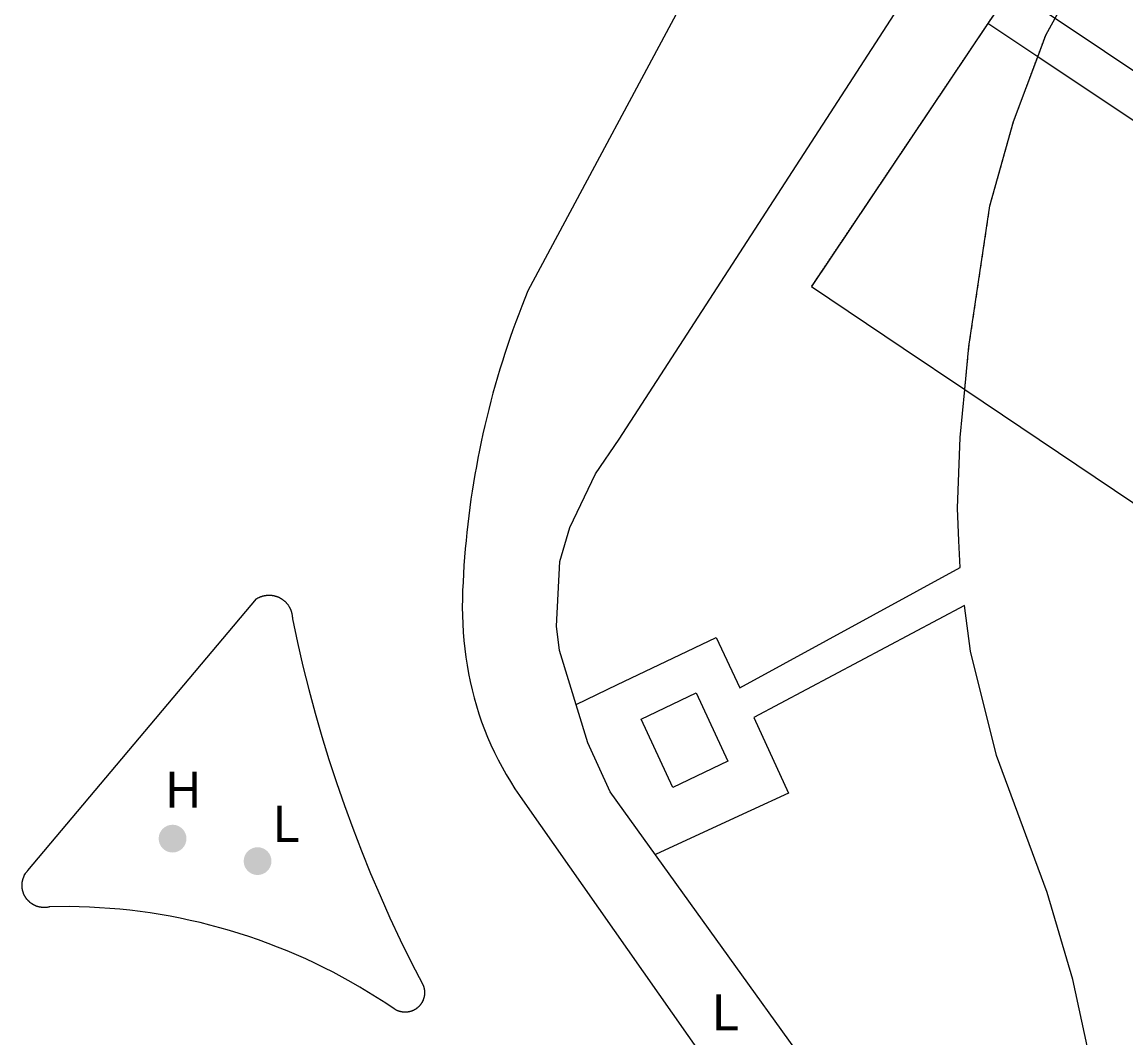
# Model space of a CAD drawing. Header units: millimetres. Extents: x 833924389 to 835767163, y 817400000 to 818811854.
# Drawn here: x 834396970 to 834436713, y 818208744 to 818245314 of the extents above; entities that cross this region are included whole.
import ezdxf

# ---------------------------------------------------------------- set-up
doc = ezdxf.new("R2010")
doc.units = ezdxf.units.MM
doc.header["$LTSCALE"] = 10
doc.header["$MEASUREMENT"] = 0
doc.linetypes.add('11NW23D$0$DGN Style 2', pattern=[1.67846, 1.007076, -0.671384])
doc.linetypes.add('11NW23D$0$DGN Style 5', pattern=[1.174922, 0.503538, -0.671384])
doc.layers.add('01_Base_Plan', color=5, linetype='Continuous', lineweight=5)
doc.styles.add('11NW23D$0$Style-WORKING', font='WORKING.shx')

# ---------------------------------------------------------------- blocks, each defined once
blk = doc.blocks.new('11NW23D$0$UTIFH')
at = {"layer": '01_Base_Plan', "linetype": 'Continuous'}
h = blk.add_hatch(color=256, dxfattribs=at)
edge = h.paths.add_edge_path()
edge.add_arc((0, 0), 0.5, 0, 360)
blk = doc.blocks.new('11NW23D$0$UTILP')
at = {"layer": '01_Base_Plan', "linetype": 'Continuous'}
h = blk.add_hatch(color=256, dxfattribs=at)
edge = h.paths.add_edge_path()
edge.add_arc((0, 0), 0.5, 0, 360)

msp = doc.modelspace()

# ---------------------------------------------------------------- linework, layer by layer
at = {"layer": '01_Base_Plan', "linetype": 'Continuous', "flags": 128}
for points in [[(834435060, 818186660), (834435099, 818186742), (834434350, 818190161), (834433925, 818192457), (834433211, 818194681), (834432248, 818196738), (834432211, 818196811), (834431432, 818198071), (834430256, 818200332), (834429320, 818202071), (834418149, 818217606), (834417334, 818219371), (834416321, 818222697), (834416208, 818223569), (834416330, 818225898), (834416689, 818227119), (834417611, 818229053), (834418470, 818230302), (834435718, 818256938), (834438457, 818255277)], [(834421409, 818247263), (834415183, 818235640), (834415071, 818235362), (834414960, 818235083), (834414853, 818234803), (834414748, 818234522), (834414645, 818234240), (834414546, 818233957), (834414449, 818233673), (834414355, 818233388), (834414263, 818233102), (834414175, 818232816), (834414089, 818232528), (834414005, 818232240), (834413925, 818231951), (834413847, 818231661), (834413772, 818231371), (834413700, 818231080), (834413631, 818230788), (834413564, 818230495), (834413500, 818230202), (834413439, 818229908), (834413381, 818229614), (834413325, 818229319), (834413272, 818229024), (834413223, 818228728), (834413176, 818228432), (834413131, 818228135), (834413090, 818227838), (834413051, 818227541), (834413016, 818227243), (834412983, 818226944), (834412953, 818226646), (834412925, 818226347), (834412901, 818226048), (834412880, 818225749), (834412861, 818225450), (834412845, 818225150), (834412832, 818224850), (834412822, 818224550), (834412819, 818224250), (834412823, 818223951), (834412834, 818223651), (834412851, 818223351), (834412876, 818223052), (834412908, 818222754), (834412947, 818222456), (834412993, 818222160), (834413046, 818221865), (834413105, 818221571), (834413171, 818221278), (834413245, 818220987), (834413327, 818220699), (834413416, 818220412), (834413513, 818220128), (834413617, 818219847), (834413729, 818219569), (834413848, 818219293), (834413975, 818219021), (834414109, 818218753), (834414250, 818218488), (834414398, 818218227), (834414552, 818217970), (834414714, 818217717), (834414883, 818217469), (834415077, 818217200), (834421981, 818207349)], [(834416914, 818220750), (834418411, 818221465), (834420396, 818222413), (834421956, 818223158), (834422818, 818221353), (834430747, 818225680), (834430701, 818226633), (834430645, 818227810), (834430745, 818230360), (834430911, 818232082)], [(834405412, 818224553), (834405425, 818224561), (834405437, 818224568), (834405450, 818224576), (834405463, 818224583), (834405476, 818224590), (834405489, 818224596), (834405502, 818224603), (834405515, 818224609), (834405529, 818224615), (834405542, 818224621), (834405556, 818224626), (834405570, 818224631), (834405583, 818224636), (834405597, 818224641), (834405611, 818224646), (834405625, 818224650), (834405639, 818224654), (834405653, 818224658), (834405668, 818224661), (834405682, 818224664), (834405696, 818224667), (834405711, 818224670), (834405725, 818224673), (834405740, 818224675), (834405754, 818224677), (834405769, 818224679), (834405783, 818224680), (834405798, 818224682), (834405813, 818224682), (834405827, 818224683), (834405842, 818224684), (834405857, 818224684), (834405871, 818224684), (834405886, 818224684), (834405901, 818224683), (834405915, 818224682), (834405930, 818224681), (834405944, 818224680), (834405959, 818224678), (834405974, 818224677), (834405988, 818224674), (834406003, 818224672), (834406017, 818224670), (834406031, 818224667), (834406046, 818224664), (834406060, 818224660), (834406074, 818224657), (834406088, 818224653), (834406103, 818224649), (834406117, 818224645), (834406130, 818224640), (834406144, 818224635), (834406158, 818224630), (834406172, 818224625), (834406185, 818224619), (834406199, 818224614), (834406212, 818224608), (834406226, 818224601), (834406239, 818224595), (834406252, 818224588), (834406265, 818224581), (834406277, 818224574), (834406290, 818224567), (834406303, 818224559), (834406315, 818224551), (834406327, 818224543), (834406340, 818224535), (834406352, 818224527), (834406363, 818224518), (834406375, 818224509), (834406387, 818224500), (834406398, 818224491), (834406409, 818224481), (834406420, 818224472), (834406431, 818224462), (834406442, 818224452), (834406452, 818224442), (834406463, 818224431), (834406473, 818224421), (834406483, 818224410), (834406493, 818224399), (834406502, 818224388), (834406512, 818224377), (834406521, 818224365), (834406530, 818224354), (834406539, 818224342), (834406547, 818224330), (834406556, 818224318), (834406564, 818224306), (834406572, 818224293), (834406579, 818224281), (834406587, 818224268), (834406594, 818224256), (834406601, 818224243), (834406608, 818224230), (834406615, 818224217), (834406621, 818224204), (834406627, 818224190), (834406633, 818224177), (834406639, 818224163), (834406644, 818224150), (834406650, 818224136), (834406655, 818224122), (834406659, 818224108), (834406664, 818224094), (834406668, 818224080), (834406672, 818224066), (834406676, 818224052), (834406679, 818224038), (834406683, 818224023), (834406686, 818224009), (834406688, 818223995), (834406691, 818223980), (834406693, 818223966), (834406695, 818223951), (834406697, 818223937), (834406698, 818223922), (834406700, 818223908), (834406701, 818223893), (834406701, 818223878), (834406702, 818223864), (834406702, 818223849), (834406702, 818223832), (834406885, 818222979), (834407082, 818222129), (834407294, 818221282), (834407521, 818220439), (834407763, 818219601), (834408019, 818218766), (834408290, 818217936), (834408575, 818217112), (834408874, 818216292), (834409188, 818215477), (834409516, 818214669), (834409858, 818213866), (834410214, 818213069), (834410584, 818212278), (834410968, 818211494), (834411418, 818210617), (834411422, 818210605), (834411426, 818210594), (834411430, 818210582), (834411433, 818210570), (834411437, 818210558), (834411440, 818210546), (834411443, 818210535), (834411445, 818210523), (834411448, 818210511), (834411450, 818210499), (834411452, 818210486), (834411454, 818210474), (834411456, 818210462), (834411457, 818210450), (834411458, 818210438), (834411459, 818210426), (834411460, 818210413), (834411461, 818210401), (834411461, 818210389), (834411461, 818210376), (834411461, 818210364), (834411461, 818210352), (834411461, 818210340), (834411460, 818210327), (834411459, 818210315), (834411458, 818210303), (834411457, 818210291), (834411455, 818210278), (834411453, 818210266), (834411451, 818210254), (834411449, 818210242), (834411447, 818210230), (834411444, 818210218), (834411441, 818210206), (834411438, 818210194), (834411435, 818210182), (834411432, 818210170), (834411428, 818210159), (834411424, 818210147), (834411420, 818210136), (834411416, 818210124), (834411411, 818210113), (834411407, 818210101), (834411402, 818210090), (834411397, 818210079), (834411392, 818210068), (834411386, 818210057), (834411380, 818210046), (834411375, 818210035), (834411369, 818210024), (834411362, 818210013), (834411356, 818210003), (834411350, 818209993), (834411343, 818209982), (834411336, 818209972), (834411329, 818209962), (834411322, 818209952), (834411314, 818209943), (834411307, 818209933), (834411299, 818209923), (834411291, 818209914), (834411283, 818209905), (834411274, 818209896), (834411266, 818209887), (834411257, 818209878), (834411249, 818209869), (834411240, 818209861), (834411231, 818209852), (834411222, 818209844), (834411212, 818209836), (834411203, 818209828), (834411193, 818209821), (834411184, 818209813), (834411174, 818209806), (834411164, 818209799), (834411154, 818209792), (834411144, 818209785), (834411133, 818209778), (834411123, 818209772), (834411112, 818209766), (834411102, 818209759), (834411091, 818209754), (834411080, 818209748), (834411069, 818209742), (834411058, 818209737), (834411047, 818209732), (834411036, 818209727), (834411024, 818209722), (834411013, 818209717), (834411001, 818209713), (834410990, 818209709), (834410978, 818209705), (834410966, 818209701), (834410955, 818209698), (834410943, 818209694), (834410931, 818209691), (834410919, 818209688), (834410907, 818209686), (834410895, 818209683), (834410883, 818209681), (834410871, 818209679), (834410859, 818209677), (834410847, 818209675), (834410834, 818209674), (834410822, 818209673), (834410810, 818209672), (834410798, 818209671), (834410785, 818209670), (834410773, 818209670), (834410761, 818209670), (834410749, 818209670), (834410736, 818209670), (834410724, 818209671), (834410712, 818209671), (834410699, 818209672), (834410687, 818209673), (834410675, 818209675), (834410663, 818209676), (834410651, 818209678), (834410639, 818209680), (834410626, 818209682), (834410614, 818209685), (834410602, 818209687), (834410590, 818209690), (834410579, 818209693), (834410567, 818209696), (834410555, 818209700), (834410543, 818209703), (834410532, 818209707), (834410520, 818209711), (834410508, 818209716), (834410497, 818209720), (834410486, 818209725), (834410474, 818209729), (834410463, 818209735), (834410452, 818209740), (834410441, 818209745), (834410430, 818209751), (834410419, 818209757), (834410409, 818209763), (834410398, 818209769), (834410388, 818209775), (834410369, 818209787), (834410065, 818209992), (834409758, 818210191), (834409447, 818210385), (834409133, 818210574), (834408815, 818210757), (834408495, 818210934), (834408171, 818211106), (834407845, 818211272), (834407515, 818211432), (834407183, 818211587), (834406849, 818211736), (834406511, 818211879), (834406171, 818212016), (834405829, 818212147), (834405485, 818212272), (834405139, 818212391), (834404790, 818212504), (834404440, 818212611), (834404087, 818212712), (834403734, 818212806), (834403378, 818212895), (834403021, 818212977), (834402663, 818213053), (834402303, 818213123), (834401942, 818213186), (834401580, 818213243), (834401217, 818213294), (834400854, 818213338), (834400489, 818213376), (834400124, 818213408), (834399759, 818213433), (834399393, 818213452), (834399027, 818213465), (834398661, 818213471), (834397974, 818213465), (834397960, 818213462), (834397947, 818213458), (834397933, 818213455), (834397919, 818213452), (834397906, 818213450), (834397892, 818213448), (834397878, 818213445), (834397864, 818213444), (834397851, 818213442), (834397837, 818213441), (834397823, 818213440), (834397809, 818213439), (834397795, 818213438), (834397781, 818213438), (834397767, 818213438), (834397753, 818213438), (834397739, 818213438), (834397725, 818213439), (834397711, 818213440), (834397698, 818213441), (834397684, 818213442), (834397670, 818213444), (834397656, 818213446), (834397642, 818213448), (834397629, 818213450), (834397615, 818213453), (834397601, 818213455), (834397588, 818213458), (834397574, 818213462), (834397561, 818213465), (834397547, 818213469), (834397534, 818213473), (834397521, 818213477), (834397507, 818213481), (834397494, 818213486), (834397481, 818213491), (834397468, 818213496), (834397455, 818213501), (834397443, 818213507), (834397430, 818213513), (834397417, 818213519), (834397405, 818213525), (834397393, 818213531), (834397380, 818213538), (834397368, 818213545), (834397356, 818213552), (834397344, 818213559), (834397333, 818213567), (834397321, 818213574), (834397309, 818213582), (834397298, 818213590), (834397287, 818213599), (834397276, 818213607), (834397265, 818213616), (834397254, 818213625), (834397244, 818213634), (834397233, 818213643), (834397223, 818213652), (834397213, 818213662), (834397203, 818213672), (834397193, 818213682), (834397184, 818213692), (834397174, 818213702), (834397165, 818213713), (834397156, 818213723), (834397147, 818213734), (834397138, 818213745), (834397130, 818213756), (834397122, 818213767), (834397114, 818213778), (834397106, 818213790), (834397098, 818213802), (834397091, 818213813), (834397083, 818213825), (834397076, 818213837), (834397069, 818213849), (834397063, 818213862), (834397056, 818213874), (834397050, 818213886), (834397044, 818213899), (834397038, 818213912), (834397033, 818213924), (834397027, 818213937), (834397022, 818213950), (834397017, 818213963), (834397013, 818213976), (834397008, 818213990), (834397004, 818214003), (834397000, 818214016), (834396997, 818214030), (834396993, 818214043), (834396990, 818214057), (834396987, 818214070), (834396984, 818214084), (834396982, 818214098), (834396979, 818214111), (834396977, 818214125), (834396975, 818214139), (834396974, 818214153), (834396973, 818214167), (834396971, 818214181), (834396971, 818214194), (834396970, 818214208), (834396970, 818214222), (834396970, 818214236), (834396970, 818214250), (834396970, 818214264), (834396971, 818214278), (834396972, 818214292), (834396973, 818214306), (834396974, 818214320), (834396976, 818214334), (834396977, 818214347), (834396979, 818214361), (834396982, 818214375), (834396984, 818214388), (834396987, 818214402), (834396990, 818214416), (834396993, 818214429), (834396997, 818214443), (834397001, 818214456), (834397005, 818214470), (834397009, 818214483), (834397013, 818214496), (834397018, 818214509), (834397023, 818214522), (834397028, 818214535), (834397033, 818214548), (834397039, 818214561), (834397045, 818214574), (834397051, 818214586), (834397057, 818214599), (834397063, 818214611), (834397070, 818214623), (834397077, 818214635), (834397084, 818214647), (834397091, 818214659), (834397099, 818214671), (834397106, 818214682), (834397114, 818214694), (834397122, 818214705), (834397131, 818214716), (834397139, 818214727), (834397148, 818214738), (834397157, 818214749), (834397172, 818214766), (834405412, 818224553)], [(834435060, 818186660), (834435763, 818193957), (834436106, 818197297), (834436186, 818200651), (834436004, 818204000), (834435547, 818207404), (834434802, 818210852), (834433872, 818213978), (834432048, 818218916), (834431119, 818222662), (834430895, 818224309), (834423312, 818220280), (834424567, 818217556), (834423205, 818216928), (834421207, 818216007), (834419773, 818215347)], [(834422385, 818218708), (834420399, 818217760), (834419256, 818220224), (834421241, 818221173), (834422385, 818218708)]]:
    msp.add_lwpolyline(points, dxfattribs=at)
at = {"layer": '01_Base_Plan', "flags": 128}
for points in [[(834435060, 818186660), (834435099, 818186742), (834434350, 818190161), (834433925, 818192457), (834433211, 818194681), (834432248, 818196738), (834432211, 818196811), (834431432, 818198071), (834430256, 818200332), (834429320, 818202071), (834418149, 818217606), (834417334, 818219371), (834416321, 818222697), (834416208, 818223569), (834416330, 818225898), (834416689, 818227119), (834417611, 818229053), (834418470, 818230302), (834435718, 818256938), (834438457, 818255277)], [(834438958, 818256023), (834438457, 818255277), (834432578, 818246516), (834431736, 818245260), (834425387, 818235799)], [(834430911, 818232082), (834431060, 818233629), (834431817, 818238704), (834432671, 818241740), (834433536, 818244062), (834433825, 818244837), (834434168, 818245454), (834436748, 818250095), (834439469, 818254782)], [(834421409, 818247263), (834415183, 818235640), (834415071, 818235362), (834414960, 818235083), (834414853, 818234803), (834414748, 818234522), (834414645, 818234240), (834414546, 818233957), (834414449, 818233673), (834414355, 818233388), (834414263, 818233102), (834414175, 818232816), (834414089, 818232528), (834414005, 818232240), (834413925, 818231951), (834413847, 818231661), (834413772, 818231371), (834413700, 818231080), (834413631, 818230788), (834413564, 818230495), (834413500, 818230202), (834413439, 818229908), (834413381, 818229614), (834413325, 818229319), (834413272, 818229024), (834413223, 818228728), (834413176, 818228432), (834413131, 818228135), (834413090, 818227838), (834413051, 818227541), (834413016, 818227243), (834412983, 818226944), (834412953, 818226646), (834412925, 818226347), (834412901, 818226048), (834412880, 818225749), (834412861, 818225450), (834412845, 818225150), (834412832, 818224850), (834412822, 818224550), (834412819, 818224250), (834412823, 818223951), (834412834, 818223651), (834412851, 818223351), (834412876, 818223052), (834412908, 818222754), (834412947, 818222456), (834412993, 818222160), (834413046, 818221865), (834413105, 818221571), (834413171, 818221278), (834413245, 818220987), (834413327, 818220699), (834413416, 818220412), (834413513, 818220128), (834413617, 818219847), (834413729, 818219569), (834413848, 818219293), (834413975, 818219021), (834414109, 818218753), (834414250, 818218488), (834414398, 818218227), (834414552, 818217970), (834414714, 818217717), (834414883, 818217469), (834415077, 818217200), (834421981, 818207349)], [(834432579, 818246516), (834434168, 818245454), (834439460, 818241916)], [(834438923, 818240477), (834433536, 818244062), (834431736, 818245260)], [(834425387, 818235799), (834428688, 818233578), (834430911, 818232082), (834436957, 818228013), (834439716, 818226156), (834445290, 818222405), (834454055, 818216458), (834457202, 818214323), (834464218, 818209803), (834466265, 818208484), (834475397, 818202602), (834493031, 818192409), (834496501, 818190548), (834500000, 818188745)], [(834416914, 818220750), (834418411, 818221465), (834420396, 818222413), (834421956, 818223158), (834422818, 818221353), (834430747, 818225680), (834430701, 818226633), (834430645, 818227810), (834430745, 818230360), (834430911, 818232082)], [(834405412, 818224553), (834405425, 818224561), (834405437, 818224568), (834405450, 818224576), (834405476, 818224590), (834405489, 818224596), (834405502, 818224603), (834405515, 818224609), (834405529, 818224615), (834405542, 818224621), (834405570, 818224631), (834405583, 818224636), (834405611, 818224646), (834405653, 818224658), (834405668, 818224661), (834405696, 818224667), (834405711, 818224670), (834405725, 818224673), (834405740, 818224675), (834405754, 818224677), (834405769, 818224679), (834405783, 818224680), (834405798, 818224682), (834405813, 818224682), (834405827, 818224683), (834405842, 818224684), (834405886, 818224684), (834405901, 818224683), (834405915, 818224682), (834405930, 818224681), (834405944, 818224680), (834405959, 818224678), (834405974, 818224677), (834405988, 818224674), (834406003, 818224672), (834406017, 818224670), (834406031, 818224667), (834406046, 818224664), (834406060, 818224660), (834406074, 818224657), (834406088, 818224653), (834406103, 818224649), (834406117, 818224645), (834406130, 818224640), (834406172, 818224625), (834406185, 818224619), (834406199, 818224614), (834406212, 818224608), (834406226, 818224601), (834406239, 818224595), (834406265, 818224581), (834406277, 818224574), (834406290, 818224567), (834406303, 818224559), (834406327, 818224543), (834406340, 818224535), (834406352, 818224527), (834406363, 818224518), (834406387, 818224500), (834406398, 818224491), (834406409, 818224481), (834406420, 818224472), (834406442, 818224452), (834406452, 818224442), (834406463, 818224431), (834406473, 818224421), (834406493, 818224399), (834406502, 818224388), (834406512, 818224377), (834406521, 818224365), (834406530, 818224354), (834406539, 818224342), (834406547, 818224330), (834406556, 818224318), (834406564, 818224306), (834406572, 818224293), (834406579, 818224281), (834406587, 818224268), (834406594, 818224256), (834406615, 818224217), (834406621, 818224204), (834406627, 818224190), (834406633, 818224177), (834406639, 818224163), (834406644, 818224150), (834406650, 818224136), (834406655, 818224122), (834406659, 818224108), (834406664, 818224094), (834406676, 818224052), (834406679, 818224038), (834406683, 818224023), (834406686, 818224009), (834406688, 818223995), (834406691, 818223980), (834406693, 818223966), (834406695, 818223951), (834406697, 818223937), (834406698, 818223922), (834406700, 818223908), (834406701, 818223893), (834406701, 818223878), (834406702, 818223864), (834406702, 818223832), (834406885, 818222979), (834407082, 818222129), (834407294, 818221282), (834407521, 818220439), (834407763, 818219601), (834408019, 818218766), (834408290, 818217936), (834408575, 818217112), (834408874, 818216292), (834409188, 818215477), (834409516, 818214669), (834409858, 818213866), (834410214, 818213069), (834410584, 818212278), (834410968, 818211494), (834411418, 818210617), (834411422, 818210605), (834411426, 818210594), (834411430, 818210582), (834411433, 818210570), (834411437, 818210558), (834411440, 818210546), (834411443, 818210535), (834411445, 818210523), (834411448, 818210511), (834411450, 818210499), (834411452, 818210486), (834411456, 818210462), (834411457, 818210450), (834411458, 818210438), (834411459, 818210426), (834411460, 818210413), (834411461, 818210401), (834411461, 818210340), (834411460, 818210327), (834411457, 818210291), (834411455, 818210278), (834411451, 818210254), (834411447, 818210230), (834411432, 818210170), (834411428, 818210159), (834411424, 818210147), (834411420, 818210136), (834411416, 818210124), (834411411, 818210113), (834411407, 818210101), (834411392, 818210068), (834411380, 818210046), (834411375, 818210035), (834411369, 818210024), (834411362, 818210013), (834411350, 818209993), (834411343, 818209982), (834411322, 818209952), (834411314, 818209943), (834411307, 818209933), (834411299, 818209923), (834411283, 818209905), (834411274, 818209896), (834411266, 818209887), (834411257, 818209878), (834411249, 818209869), (834411240, 818209861), (834411231, 818209852), (834411222, 818209844), (834411212, 818209836), (834411203, 818209828), (834411193, 818209821), (834411184, 818209813), (834411144, 818209785), (834411133, 818209778), (834411123, 818209772), (834411112, 818209766), (834411102, 818209759), (834411091, 818209754), (834411069, 818209742), (834411036, 818209727), (834411024, 818209722), (834411013, 818209717), (834411001, 818209713), (834410990, 818209709), (834410966, 818209701), (834410955, 818209698), (834410943, 818209694), (834410919, 818209688), (834410907, 818209686), (834410895, 818209683), (834410847, 818209675), (834410834, 818209674), (834410798, 818209671), (834410785, 818209670), (834410736, 818209670), (834410724, 818209671), (834410712, 818209671), (834410699, 818209672), (834410687, 818209673), (834410675, 818209675), (834410663, 818209676), (834410651, 818209678), (834410639, 818209680), (834410626, 818209682), (834410614, 818209685), (834410602, 818209687), (834410590, 818209690), (834410579, 818209693), (834410567, 818209696), (834410555, 818209700), (834410543, 818209703), (834410532, 818209707), (834410520, 818209711), (834410508, 818209716), (834410497, 818209720), (834410486, 818209725), (834410474, 818209729), (834410463, 818209735), (834410441, 818209745), (834410430, 818209751), (834410419, 818209757), (834410409, 818209763), (834410398, 818209769), (834410388, 818209775), (834410369, 818209787), (834410065, 818209992), (834409758, 818210191), (834409447, 818210385), (834409133, 818210574), (834408815, 818210757), (834408495, 818210934), (834408171, 818211106), (834407845, 818211272), (834407515, 818211432), (834407183, 818211587), (834406849, 818211736), (834406511, 818211879), (834406171, 818212016), (834405829, 818212147), (834405485, 818212272), (834405139, 818212391), (834404790, 818212504), (834404440, 818212611), (834404087, 818212712), (834403734, 818212806), (834403378, 818212895), (834403021, 818212977), (834402663, 818213053), (834402303, 818213123), (834401942, 818213186), (834401580, 818213243), (834401217, 818213294), (834400854, 818213338), (834400489, 818213376), (834400124, 818213408), (834399759, 818213433), (834399393, 818213452), (834399027, 818213465), (834398661, 818213471), (834397974, 818213465), (834397960, 818213462), (834397947, 818213458), (834397919, 818213452), (834397906, 818213450), (834397892, 818213448), (834397878, 818213445), (834397864, 818213444), (834397851, 818213442), (834397795, 818213438), (834397739, 818213438), (834397711, 818213440), (834397698, 818213441), (834397684, 818213442), (834397642, 818213448), (834397629, 818213450), (834397615, 818213453), (834397601, 818213455), (834397588, 818213458), (834397574, 818213462), (834397561, 818213465), (834397547, 818213469), (834397534, 818213473), (834397521, 818213477), (834397507, 818213481), (834397455, 818213501), (834397443, 818213507), (834397430, 818213513), (834397417, 818213519), (834397393, 818213531), (834397380, 818213538), (834397344, 818213559), (834397333, 818213567), (834397321, 818213574), (834397309, 818213582), (834397298, 818213590), (834397287, 818213599), (834397276, 818213607), (834397254, 818213625), (834397244, 818213634), (834397233, 818213643), (834397223, 818213652), (834397193, 818213682), (834397184, 818213692), (834397174, 818213702), (834397165, 818213713), (834397156, 818213723), (834397138, 818213745), (834397114, 818213778), (834397098, 818213802), (834397091, 818213813), (834397083, 818213825), (834397069, 818213849), (834397063, 818213862), (834397056, 818213874), (834397050, 818213886), (834397044, 818213899), (834397038, 818213912), (834397033, 818213924), (834397027, 818213937), (834397017, 818213963), (834397013, 818213976), (834397008, 818213990), (834397000, 818214016), (834396997, 818214030), (834396993, 818214043), (834396990, 818214057), (834396987, 818214070), (834396984, 818214084), (834396982, 818214098), (834396979, 818214111), (834396975, 818214139), (834396973, 818214167), (834396971, 818214181), (834396971, 818214194), (834396970, 818214208), (834396970, 818214264), (834396974, 818214320), (834396976, 818214334), (834396977, 818214347), (834396979, 818214361), (834396982, 818214375), (834396984, 818214388), (834396990, 818214416), (834396993, 818214429), (834396997, 818214443), (834397001, 818214456), (834397005, 818214470), (834397013, 818214496), (834397033, 818214548), (834397045, 818214574), (834397051, 818214586), (834397057, 818214599), (834397063, 818214611), (834397091, 818214659), (834397099, 818214671), (834397106, 818214682), (834397114, 818214694), (834397122, 818214705), (834397131, 818214716), (834397139, 818214727), (834397148, 818214738), (834397157, 818214749), (834397172, 818214766), (834405412, 818224553)], [(834435060, 818186660), (834435763, 818193957), (834436106, 818197297), (834436186, 818200651), (834436004, 818204000), (834435547, 818207404), (834434802, 818210852), (834433872, 818213978), (834432048, 818218916), (834431119, 818222662), (834430895, 818224309), (834423312, 818220280), (834424567, 818217556), (834423205, 818216928), (834421207, 818216007), (834419773, 818215347)], [(834422385, 818218708), (834420399, 818217760), (834419256, 818220224), (834421241, 818221173), (834422385, 818218708)]]:
    msp.add_lwpolyline(points, dxfattribs=at)
at = {"layer": '01_Base_Plan', "linetype": '11NW23D$0$DGN Style 2', "flags": 128}
msp.add_lwpolyline([(834438958, 818256023), (834438457, 818255277), (834432578, 818246516), (834431736, 818245260), (834425387, 818235799)], dxfattribs=at)
at = {"layer": '01_Base_Plan', "linetype": '11NW23D$0$DGN Style 5', "flags": 128}
msp.add_lwpolyline([(834430911, 818232082), (834431060, 818233629), (834431817, 818238704), (834432671, 818241740), (834433536, 818244062), (834433825, 818244837), (834434168, 818245454), (834436748, 818250095), (834439469, 818254782)], dxfattribs=at)

# ---------------------------------------------------------------- block references
at = {"layer": '01_Base_Plan', "linetype": 'Continuous', "xscale": 1000, "yscale": 1000, "zscale": 1000}
for name, p in [('11NW23D$0$UTIFH', (834402388, 818215919)), ('11NW23D$0$UTILP', (834405449, 818215109))]:
    msp.add_blockref(name, p, dxfattribs=at)

# ---------------------------------------------------------------- texts
at = {"layer": '01_Base_Plan', "linetype": 'Continuous', "style": '11NW23D$0$Style-WORKING'}
for s, p in [('H', (834402143, 818217029)), ('L', (834406013, 818215800)), ('L', (834421825, 818209013))]:
    msp.add_text(s, height=1300, dxfattribs=at).set_placement(p)

doc.saveas('drawing.dxf')
